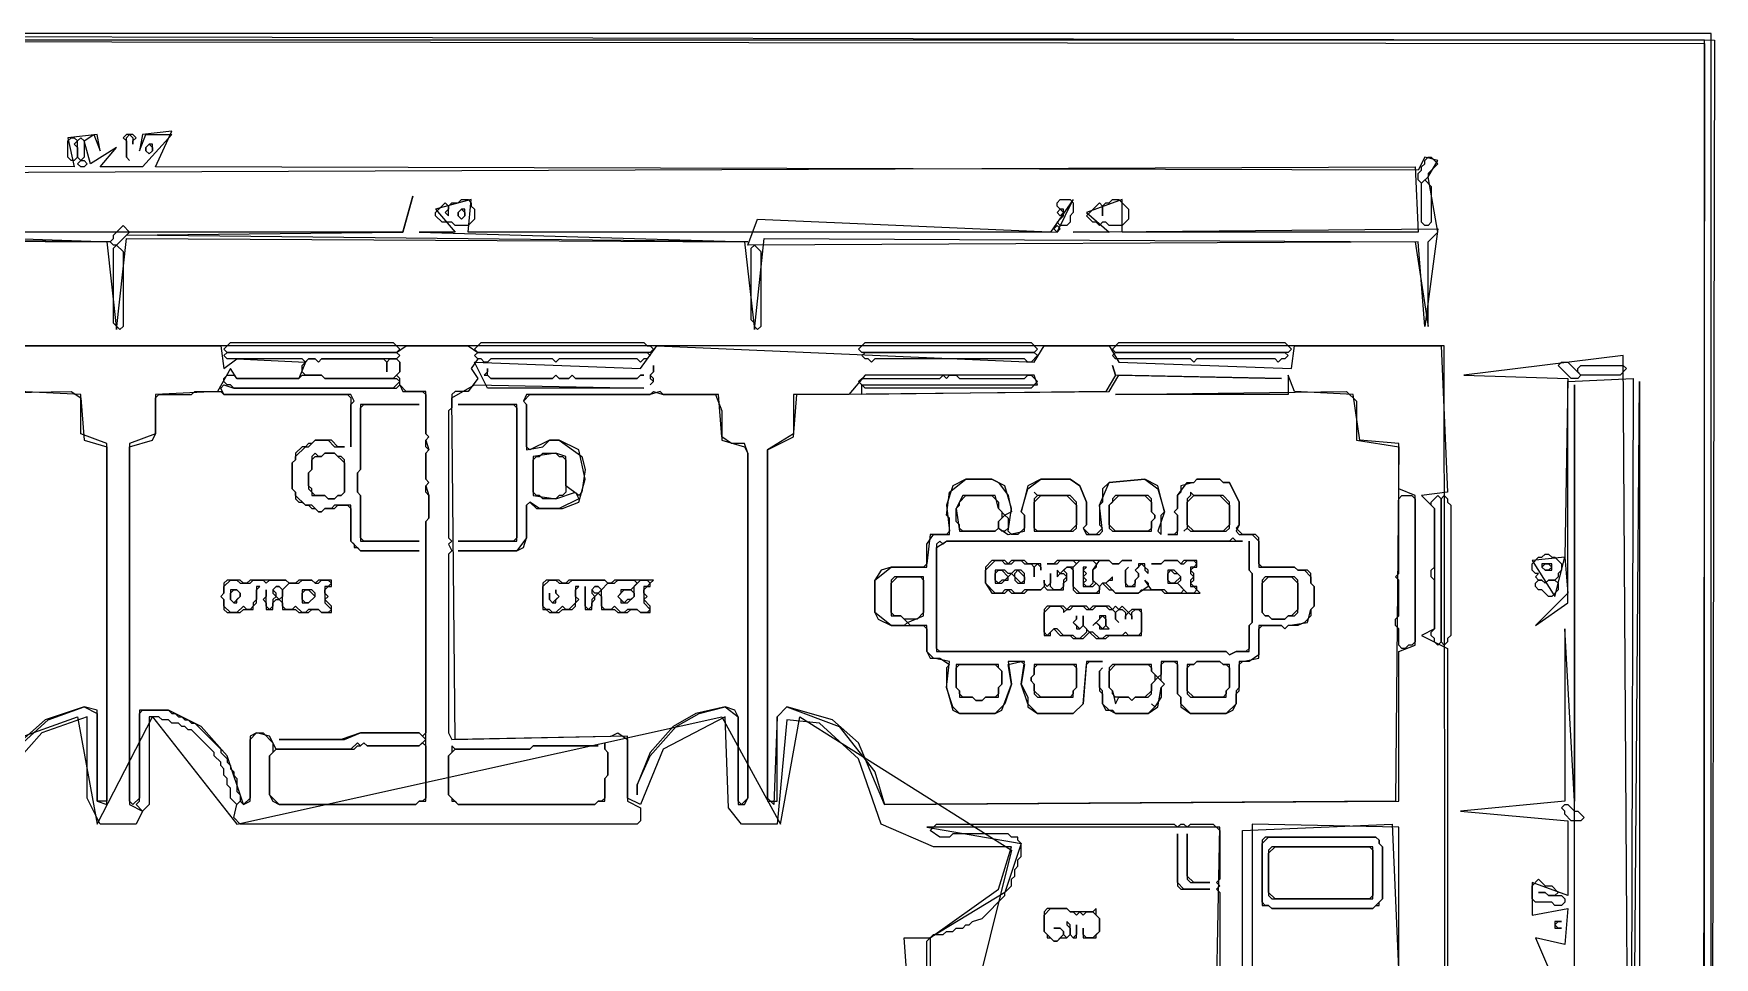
# Model space of a CAD drawing. Header units: millimetres. Extents: x 18 to 1005, y 22 to 1011.
# Drawn here: x 488 to 1005, y 727 to 1011 of the extents above; entities that cross this region are included whole.
import ezdxf

# ---------------------------------------------------------------- set-up
doc = ezdxf.new("R2010")
doc.units = ezdxf.units.MM

msp = doc.modelspace()

# ---------------------------------------------------------------- linework, layer by layer
for points in [[(20, 1011), (1005, 1009), (1003, 22), (18, 24)], [(19, 1011), (19, 22), (1004, 22), (1004, 1011)], [(23, 1009), (1002, 1008), (1001, 24), (21, 26)], [(22, 1009), (21, 25), (1002, 24), (1002, 1009)], [(500, 979), (501, 979), (502, 978), (501, 977), (502, 976), (502, 973), (501, 972), (500, 972), (499, 973), (499, 978)], [(503, 979), (504, 978), (504, 973), (503, 972), (502, 973), (502, 978)], [(519, 980), (517, 980), (516, 979), (517, 978), (517, 973), (518, 972), (517, 973), (517, 979), (518, 980), (519, 979), (519, 977), (519, 978), (520, 979)], [(523, 976), (524, 977), (525, 976), (525, 975), (524, 974), (523, 975)], [(525, 977), (524, 977), (523, 976), (523, 975), (524, 974), (525, 975)], [(502, 971), (503, 972), (504, 972), (505, 971), (504, 970), (503, 970)], [(918, 973), (920, 971), (917, 968), (917, 967), (915, 965), (914, 966), (914, 968), (915, 969), (915, 970), (916, 971), (916, 972), (917, 973)], [(916, 966), (918, 964), (918, 953), (917, 952), (916, 952), (915, 953), (915, 965)], [(624, 957), (624, 954), (622, 952), (618, 952), (617, 953), (614, 953), (612, 955), (612, 956), (615, 959), (616, 958), (616, 957), (615, 956), (616, 955), (616, 958), (617, 959), (619, 959), (620, 960), (622, 960), (623, 959), (623, 958)], [(619, 956), (620, 957), (621, 956), (621, 955), (620, 954), (619, 955)], [(621, 957), (620, 957), (619, 956), (619, 955), (620, 954), (621, 955)], [(804, 960), (807, 960), (808, 959), (808, 956), (807, 955), (807, 953), (806, 952), (804, 952), (803, 953), (805, 955), (805, 957), (804, 957), (803, 958), (803, 959)], [(803, 956), (804, 957), (805, 956), (804, 955)], [(812, 955), (816, 959), (817, 958), (817, 955), (817, 958), (818, 959), (819, 959), (820, 960), (822, 960), (825, 957), (825, 954), (823, 952), (819, 952), (818, 953), (817, 953), (816, 952), (815, 953), (814, 953)], [(516, 952), (518, 950), (514, 946), (513, 946), (512, 947), (513, 948), (513, 949)], [(802, 951), (803, 952), (804, 951), (803, 950)], [(514, 946), (516, 944), (516, 921), (515, 920), (513, 922), (513, 945)], [(710, 946), (712, 944), (712, 921), (711, 920), (710, 921), (710, 922), (709, 923), (709, 945)], [(547, 914), (549, 916), (599, 916), (601, 914), (600, 913), (548, 913)], [(603, 915), (622, 915), (625, 913), (624, 912), (625, 911), (623, 908), (625, 905), (622, 901), (618, 901), (617, 900), (617, 896), (616, 895), (616, 856), (617, 855), (616, 854), (617, 852), (616, 851), (616, 796), (617, 794), (666, 795), (668, 796), (671, 794), (671, 775), (675, 773), (675, 769), (674, 768), (552, 768), (550, 770), (551, 774), (552, 775), (553, 774), (555, 775), (555, 794), (557, 796), (559, 796), (562, 793), (562, 790), (561, 789), (561, 777), (562, 775), (564, 774), (606, 774), (607, 775), (609, 775), (609, 861), (610, 862), (610, 869), (609, 870), (609, 872), (610, 873), (609, 874), (609, 882), (610, 883), (609, 884), (609, 886), (610, 887), (609, 888), (609, 901), (603, 901), (601, 903), (601, 905), (600, 906), (601, 907), (601, 910), (600, 911), (601, 912), (600, 913)], [(624, 914), (626, 916), (676, 916), (677, 915), (678, 915), (679, 914), (678, 913), (625, 913)], [(742, 914), (744, 916), (795, 916), (797, 914), (796, 913), (743, 913)], [(820, 914), (822, 916), (873, 916), (875, 914), (874, 913), (821, 913)], [(547, 912), (548, 913), (600, 913), (601, 912), (600, 911), (577, 911), (576, 910), (575, 911), (573, 911), (572, 910), (571, 911), (548, 911)], [(571, 909), (573, 911), (575, 911), (576, 910), (577, 911), (596, 911), (597, 910), (597, 907), (597, 910), (598, 911), (600, 911), (601, 910), (601, 907), (599, 905), (578, 905), (577, 906), (572, 906), (571, 907)], [(624, 912), (625, 913), (677, 913), (678, 912), (677, 911), (676, 911), (675, 910), (674, 911), (650, 911), (649, 910), (648, 911), (629, 911), (628, 910), (627, 910), (626, 911), (625, 911)], [(743, 912), (744, 913), (796, 913), (797, 912), (795, 910), (794, 910), (793, 911), (747, 911), (746, 910), (745, 911), (744, 911)], [(820, 912), (821, 913), (873, 913), (874, 912), (873, 911), (872, 911), (871, 910), (870, 911), (846, 911), (845, 910), (844, 911), (821, 911)], [(957, 909), (958, 910), (960, 910), (964, 906), (963, 905), (961, 905)], [(547, 905), (548, 906), (550, 906), (551, 905), (570, 905), (571, 906), (577, 906), (578, 905), (600, 905), (601, 904), (599, 902), (550, 902), (549, 903), (548, 903), (547, 904)], [(627, 906), (628, 906), (629, 905), (648, 905), (649, 906), (650, 905), (653, 905), (654, 906), (655, 905), (674, 905), (675, 906), (676, 906), (675, 906), (674, 905), (655, 905), (654, 906), (653, 905), (650, 905), (649, 906), (648, 905), (629, 905), (628, 906), (628, 908), (628, 907)], [(679, 909), (679, 907), (678, 906), (678, 905), (679, 904), (678, 903), (679, 904), (679, 905), (678, 906), (679, 907)], [(908, 885), (896, 886), (894, 900), (876, 901), (874, 906), (874, 900), (821, 900), (892, 901), (895, 898), (895, 886), (908, 884), (907, 775), (750, 774), (742, 793), (734, 800), (720, 804), (717, 801), (716, 774), (714, 776), (714, 883), (722, 887), (723, 900), (819, 901), (822, 906), (872, 905), (821, 906), (820, 909), (821, 906), (818, 901), (743, 900), (743, 903), (797, 903), (796, 906), (744, 906), (739, 900), (722, 900), (722, 888), (714, 883), (714, 775), (717, 775), (717, 801), (720, 804), (736, 798), (747, 784), (750, 774), (908, 775), (908, 821), (913, 823), (913, 869), (908, 871)], [(742, 904), (743, 905), (767, 905), (768, 906), (769, 905), (770, 906), (772, 906), (773, 905), (793, 905), (794, 906), (795, 906), (797, 904), (795, 902), (744, 902)], [(963, 907), (963, 908), (964, 909), (977, 909), (978, 908), (976, 906), (964, 906)], [(608, 901), (609, 900), (609, 888), (610, 887), (609, 886), (610, 883), (609, 882), (609, 874), (610, 873), (609, 872), (610, 869), (610, 862), (609, 861), (609, 796), (608, 795), (607, 796), (589, 796), (583, 794), (564, 794), (584, 794), (589, 796), (607, 796), (609, 794), (607, 792), (591, 792), (590, 793), (589, 792), (588, 793), (586, 791), (563, 791), (561, 795), (557, 796), (555, 795), (555, 776), (553, 774), (548, 789), (540, 798), (530, 803), (521, 803), (521, 776), (519, 774), (518, 775), (518, 884), (525, 886), (526, 888), (526, 899), (527, 900), (537, 900), (538, 901), (546, 901), (547, 900), (585, 900), (586, 899), (586, 884), (586, 897), (587, 898), (586, 900), (547, 900), (546, 902), (547, 903), (550, 902), (600, 902), (601, 903), (602, 901)], [(640, 900), (639, 898), (640, 897), (640, 883), (645, 884), (647, 886), (650, 886), (657, 881), (658, 877), (657, 870), (656, 869), (652, 872), (652, 881), (649, 882), (642, 881), (642, 869), (649, 868), (655, 870), (656, 868), (650, 865), (644, 865), (641, 867), (640, 866), (640, 856), (637, 852), (619, 852), (637, 852), (639, 853), (640, 856), (640, 866), (641, 867), (643, 865), (651, 865), (656, 867), (658, 874), (656, 883), (650, 886), (647, 886), (641, 883), (640, 884), (640, 897), (639, 898), (641, 900), (678, 900), (679, 901), (682, 900), (698, 900), (700, 895), (700, 886), (707, 884), (708, 882), (708, 776), (706, 774), (705, 775), (705, 801), (704, 803), (701, 804), (692, 802), (685, 798), (678, 790), (674, 780), (674, 777), (674, 780), (678, 789), (686, 798), (693, 802), (701, 804), (705, 801), (705, 774), (707, 774), (708, 776), (708, 882), (707, 885), (703, 885), (700, 887), (699, 900), (682, 900), (681, 901), (678, 900)], [(589, 897), (589, 877), (588, 876), (588, 870), (589, 869), (589, 855), (607, 855), (590, 855), (589, 856), (589, 869), (588, 870), (588, 876), (589, 877), (589, 896), (590, 897), (607, 897)], [(619, 897), (636, 897), (637, 896), (637, 856), (636, 855), (619, 855), (637, 855), (637, 897)], [(569, 882), (569, 880), (568, 879), (568, 871), (569, 870), (569, 868), (570, 867), (571, 867), (572, 866), (573, 866), (574, 865), (575, 865), (576, 864), (577, 864), (578, 865), (581, 865), (582, 866), (585, 866), (586, 865), (586, 855), (587, 854), (587, 853), (588, 853), (589, 852), (607, 852), (589, 852), (586, 855), (586, 866), (581, 866), (580, 865), (578, 865), (577, 864), (576, 864), (574, 866), (572, 866), (569, 869), (569, 870), (568, 871), (568, 879), (569, 880), (569, 881), (572, 884), (573, 884), (575, 886), (579, 886), (581, 884), (584, 884), (582, 884), (580, 886), (575, 886), (574, 885), (573, 885), (572, 884), (571, 884)], [(575, 881), (577, 881), (578, 882), (581, 882), (584, 879), (584, 870), (583, 869), (582, 869), (581, 868), (579, 868), (578, 869), (575, 869), (574, 870), (574, 871), (573, 872), (573, 876), (574, 877), (574, 880)], [(575, 882), (574, 881), (574, 877), (573, 876), (573, 871), (574, 870), (574, 869), (578, 869), (579, 868), (581, 868), (582, 869), (583, 869), (584, 870), (584, 880), (583, 881), (582, 881), (581, 882), (578, 882), (577, 881), (576, 881)], [(645, 882), (649, 882), (650, 881), (651, 881), (652, 880), (652, 870), (651, 869), (650, 869), (649, 868), (645, 868), (644, 869), (643, 869), (642, 870), (642, 880), (643, 881), (644, 881)], [(775, 874), (783, 874), (785, 873), (788, 869), (789, 864), (787, 863), (785, 865), (784, 869), (774, 869), (772, 865), (773, 858), (784, 858), (785, 859), (788, 857), (793, 858), (793, 863), (792, 864), (794, 871), (798, 874), (807, 874), (810, 872), (812, 867), (812, 860), (811, 859), (812, 857), (816, 857), (817, 858), (816, 866), (819, 873), (830, 874), (834, 871), (836, 864), (834, 858), (835, 857), (835, 863), (836, 864), (834, 872), (830, 874), (819, 873), (817, 871), (817, 867), (816, 866), (816, 860), (817, 859), (815, 857), (813, 857), (811, 859), (812, 860), (812, 867), (810, 872), (807, 874), (798, 874), (794, 872), (792, 864), (793, 863), (793, 859), (791, 857), (789, 857), (788, 858), (789, 865), (787, 872), (783, 874), (775, 874), (771, 872), (769, 866), (770, 858), (769, 857), (764, 857), (763, 848), (762, 847), (752, 847), (749, 846), (747, 843), (747, 833), (748, 831), (752, 829), (762, 829), (763, 828), (763, 821), (764, 819), (767, 819), (770, 817), (769, 816), (769, 810), (771, 803), (773, 802), (784, 802), (786, 803), (789, 811), (788, 817), (792, 818), (793, 817), (792, 811), (794, 807), (794, 804), (797, 802), (808, 802), (811, 805), (812, 817), (813, 818), (817, 818), (812, 818), (811, 805), (808, 802), (797, 802), (794, 805), (792, 811), (793, 818), (788, 818), (789, 811), (787, 805), (784, 802), (773, 802), (771, 804), (769, 810), (770, 818), (765, 819), (763, 821), (763, 829), (758, 829), (757, 830), (762, 832), (762, 844), (753, 844), (752, 843), (752, 832), (755, 832), (757, 830), (756, 829), (752, 829), (747, 833), (747, 843), (752, 847), (763, 847), (763, 854), (765, 857), (770, 857), (770, 862), (769, 863), (770, 870)], [(856, 873), (854, 873), (853, 874), (846, 874), (845, 873), (841, 872), (841, 870), (840, 869), (840, 865), (839, 864), (840, 863), (840, 858), (839, 857), (837, 857), (840, 857), (840, 863), (839, 864), (840, 865), (840, 869), (843, 873), (845, 873), (846, 874), (853, 874), (854, 873), (856, 873), (859, 867), (859, 860), (858, 858), (859, 857), (863, 857), (865, 855), (865, 847), (876, 847), (877, 846), (879, 846), (881, 844), (881, 842), (882, 841), (882, 835), (881, 834), (881, 832), (879, 830), (877, 829), (874, 829), (873, 828), (872, 829), (865, 829), (865, 820), (862, 818), (859, 818), (859, 810), (858, 809), (858, 805), (855, 802), (844, 802), (841, 805), (841, 807), (840, 808), (840, 818), (835, 818), (835, 814), (834, 813), (832, 815), (832, 817), (820, 817), (819, 816), (819, 810), (820, 809), (821, 805), (822, 807), (825, 807), (826, 806), (827, 807), (831, 807), (832, 808), (832, 811), (834, 813), (836, 811), (835, 810), (835, 807), (833, 804), (832, 805), (833, 804), (831, 802), (821, 802), (819, 803), (817, 805), (817, 809), (816, 810), (816, 815), (817, 816), (816, 815), (816, 809), (817, 808), (817, 805), (818, 803), (820, 803), (821, 802), (831, 802), (834, 804), (835, 810), (836, 811), (835, 812), (835, 817), (836, 818), (839, 818), (840, 817), (840, 808), (841, 807), (841, 804), (844, 802), (855, 802), (857, 803), (858, 805), (858, 808), (859, 809), (859, 817), (860, 818), (865, 819), (865, 828), (866, 829), (872, 829), (873, 828), (874, 829), (880, 830), (881, 834), (882, 835), (882, 841), (881, 842), (881, 845), (880, 846), (877, 846), (876, 847), (866, 847), (865, 848), (865, 856), (864, 857), (860, 857), (858, 859), (859, 860), (859, 867)], [(773, 867), (775, 869), (783, 869), (785, 867), (785, 865), (786, 864), (786, 862), (785, 861), (785, 859), (784, 858), (774, 858), (773, 859), (773, 860), (772, 861), (772, 865), (773, 866)], [(796, 870), (797, 869), (796, 868), (796, 858), (808, 858), (809, 859), (809, 867), (807, 869), (797, 869)], [(796, 867), (798, 869), (806, 869), (809, 866), (809, 860), (807, 858), (797, 858), (796, 859)], [(819, 866), (822, 869), (830, 869), (832, 867), (832, 864), (833, 863), (833, 862), (832, 861), (832, 859), (831, 858), (821, 858), (819, 860)], [(820, 868), (820, 867), (819, 866), (819, 859), (820, 858), (832, 858), (832, 861), (833, 862), (833, 863), (832, 864), (832, 868), (831, 869), (821, 869)], [(844, 870), (844, 869), (843, 868), (843, 859), (842, 858), (843, 859), (844, 858), (855, 858), (856, 859), (856, 867), (854, 869), (845, 869)], [(843, 867), (845, 869), (853, 869), (856, 866), (856, 860), (854, 858), (845, 858), (843, 860)], [(912, 869), (913, 868), (913, 824), (912, 823), (911, 823), (910, 822), (909, 822), (908, 823), (908, 828), (907, 829), (907, 831), (908, 832), (908, 843), (907, 844), (908, 845), (908, 868), (909, 869)], [(920, 869), (921, 868), (921, 824), (920, 823), (919, 824), (919, 825), (918, 826), (918, 827), (919, 828), (919, 843), (918, 844), (918, 846), (919, 847), (919, 865), (918, 866), (918, 867)], [(922, 869), (923, 868), (923, 867), (924, 866), (924, 826), (923, 825), (923, 824), (922, 823), (921, 824), (921, 868)], [(787, 863), (788, 862), (788, 859), (787, 858), (786, 858), (785, 859), (785, 861)], [(862, 855), (862, 846), (863, 845), (863, 830), (862, 829), (862, 822), (861, 821), (858, 821), (856, 820), (855, 821), (767, 821), (766, 822), (766, 853), (769, 855), (860, 855), (858, 855), (857, 856), (856, 855), (769, 855), (768, 854), (767, 855), (766, 854), (766, 821), (855, 821), (856, 820), (858, 821), (862, 821), (862, 829), (863, 830), (863, 845), (862, 846)], [(781, 847), (781, 842), (783, 839), (787, 839), (788, 840), (789, 839), (793, 839), (794, 840), (798, 840), (799, 841), (800, 840), (805, 840), (805, 842), (806, 843), (806, 845), (805, 846), (806, 847), (807, 847), (808, 846), (808, 840), (809, 839), (816, 839), (816, 841), (817, 842), (819, 840), (820, 840), (821, 839), (828, 839), (829, 840), (835, 840), (836, 839), (847, 839), (846, 840), (846, 841), (845, 841), (844, 842), (845, 843), (845, 845), (844, 846), (845, 847), (846, 847), (846, 849), (842, 849), (841, 848), (840, 849), (836, 849), (835, 848), (832, 848), (835, 848), (836, 849), (840, 849), (841, 848), (842, 848), (843, 849), (845, 849), (846, 848), (845, 847), (844, 847), (844, 845), (845, 844), (844, 843), (844, 841), (845, 841), (846, 840), (845, 839), (843, 839), (840, 842), (841, 843), (841, 844), (839, 846), (837, 846), (837, 842), (840, 842), (842, 840), (841, 839), (837, 839), (836, 840), (832, 840), (830, 843), (831, 842), (831, 841), (828, 839), (821, 839), (818, 842), (819, 843), (820, 843), (820, 844), (818, 842), (817, 842), (816, 841), (814, 843), (814, 846), (816, 849), (819, 849), (820, 848), (822, 848), (823, 849), (826, 849), (823, 849), (822, 848), (820, 848), (819, 849), (803, 849), (802, 848), (800, 848), (803, 848), (804, 849), (808, 849), (809, 848), (808, 847), (806, 847), (804, 845), (803, 846), (803, 844), (804, 845), (805, 845), (806, 844), (805, 843), (805, 841), (804, 840), (802, 840), (801, 841), (801, 845), (801, 842), (800, 841), (799, 842), (799, 843), (799, 841), (798, 840), (793, 840), (792, 839), (790, 839), (789, 840), (787, 840), (786, 839), (784, 839), (781, 842), (781, 846), (784, 849), (786, 849), (787, 848), (789, 848), (790, 849), (792, 849), (793, 848), (795, 848), (796, 847), (796, 844), (796, 847), (797, 848), (798, 847), (798, 846), (798, 848), (794, 848), (793, 849), (789, 849), (788, 848), (787, 849), (783, 849)], [(810, 849), (814, 849), (815, 848), (815, 847), (814, 846), (814, 842), (813, 841), (812, 841), (811, 842), (812, 843), (811, 844), (812, 845), (811, 846), (812, 847), (811, 847), (811, 841), (814, 841), (815, 842), (816, 841), (816, 840), (815, 839), (810, 839), (808, 841), (808, 847)], [(830, 848), (828, 848), (828, 847), (827, 846), (828, 845), (828, 844), (827, 843), (827, 842), (826, 841), (825, 841), (824, 842), (824, 846), (825, 847), (824, 846), (824, 841), (827, 841), (827, 843), (828, 844), (828, 845), (827, 846), (829, 848), (830, 847), (830, 846), (831, 845), (831, 846), (830, 847)], [(949, 848), (951, 850), (952, 850), (953, 851), (954, 851), (955, 850), (956, 850), (958, 848), (958, 846), (957, 845), (957, 844), (956, 843), (954, 843), (953, 842), (952, 843), (951, 843), (950, 844), (951, 845), (950, 845), (949, 846)], [(952, 847), (953, 848), (954, 848), (955, 847), (954, 846), (953, 846)], [(952, 848), (952, 847), (953, 846), (955, 846), (955, 848)], [(546, 838), (547, 837), (547, 834), (548, 833), (552, 833), (553, 834), (556, 834), (556, 835), (557, 836), (557, 840), (558, 841), (557, 841), (557, 837), (556, 836), (556, 835), (555, 834), (554, 834), (553, 835), (551, 833), (549, 833), (547, 835), (547, 837), (546, 838), (547, 839), (547, 841), (549, 843), (551, 843), (552, 842), (555, 842), (556, 843), (559, 843), (560, 842), (561, 843), (566, 843), (567, 842), (565, 840), (564, 841), (563, 841), (562, 840), (562, 839), (563, 838), (562, 837), (562, 835), (561, 834), (560, 835), (560, 840), (560, 838), (559, 837), (560, 836), (560, 834), (562, 834), (562, 836), (563, 837), (564, 837), (565, 836), (565, 834), (569, 834), (570, 833), (573, 833), (574, 834), (576, 834), (577, 833), (580, 833), (580, 835), (578, 837), (579, 838), (578, 839), (578, 840), (579, 841), (580, 841), (580, 843), (576, 843), (575, 842), (574, 843), (570, 843), (569, 842), (567, 842), (566, 843), (555, 843), (554, 842), (553, 842), (552, 843), (548, 843), (547, 842), (547, 839)], [(565, 840), (567, 842), (570, 842), (571, 843), (574, 843), (575, 842), (576, 842), (577, 843), (579, 843), (580, 842), (579, 841), (578, 841), (578, 836), (580, 834), (579, 833), (577, 833), (576, 834), (573, 834), (572, 833), (571, 833), (569, 835), (568, 834), (566, 834), (565, 835)], [(645, 842), (645, 834), (646, 834), (647, 833), (650, 833), (651, 834), (654, 834), (655, 835), (655, 836), (656, 837), (655, 838), (655, 840), (656, 841), (655, 841), (655, 836), (653, 834), (652, 834), (651, 835), (649, 833), (648, 833), (647, 834), (646, 834), (645, 835), (645, 841), (647, 843), (649, 843), (650, 842), (653, 842), (654, 843), (664, 843), (665, 842), (663, 840), (662, 841), (661, 841), (660, 840), (660, 839), (661, 838), (660, 837), (660, 835), (659, 834), (658, 835), (658, 841), (658, 834), (660, 834), (660, 836), (661, 837), (661, 838), (662, 839), (663, 838), (663, 834), (667, 834), (668, 833), (671, 833), (672, 834), (674, 834), (675, 833), (678, 833), (678, 835), (676, 837), (677, 838), (676, 839), (676, 840), (677, 841), (678, 841), (678, 842), (679, 843), (667, 843), (666, 842), (665, 842), (664, 843), (653, 843), (652, 842), (651, 842), (650, 843), (646, 843)], [(663, 840), (665, 842), (667, 842), (668, 843), (673, 843), (674, 842), (672, 840), (669, 840), (669, 839), (668, 838), (669, 837), (669, 836), (671, 836), (673, 838), (673, 841), (675, 843), (677, 843), (678, 842), (677, 841), (676, 841), (676, 836), (678, 834), (677, 833), (675, 833), (674, 834), (671, 834), (670, 833), (669, 833), (667, 835), (666, 834), (664, 834), (663, 835)], [(754, 844), (761, 844), (762, 843), (762, 833), (760, 831), (756, 831), (755, 832), (753, 832), (752, 833), (752, 842)], [(784, 843), (784, 845), (785, 846), (786, 846), (788, 844), (787, 843), (786, 843), (785, 842)], [(784, 846), (784, 842), (786, 842), (787, 843), (788, 843), (788, 844), (789, 845), (790, 844), (790, 843), (791, 842), (793, 842), (793, 845), (792, 846), (790, 846), (789, 845), (788, 845), (787, 846)], [(790, 845), (791, 846), (793, 844), (793, 843), (792, 842), (790, 844)], [(837, 843), (837, 845), (838, 846), (839, 845), (840, 845), (841, 844), (839, 842), (838, 842)], [(868, 844), (875, 844), (877, 842), (877, 834), (875, 832), (874, 832), (873, 831), (869, 831), (868, 832), (867, 832), (866, 833), (866, 842)], [(867, 844), (866, 843), (866, 833), (867, 832), (868, 832), (869, 831), (873, 831), (874, 832), (876, 832), (877, 833), (877, 843), (876, 844)], [(950, 842), (951, 843), (952, 843), (953, 842), (954, 843), (956, 843), (957, 842), (957, 840), (955, 838), (954, 838), (952, 840), (951, 840), (950, 841)], [(549, 837), (549, 839), (550, 840), (551, 840), (552, 839), (552, 838), (550, 836)], [(549, 840), (549, 837), (550, 836), (551, 836), (551, 837), (552, 838), (552, 839), (551, 840)], [(562, 840), (563, 841), (564, 841), (565, 840), (565, 838), (564, 837), (563, 838), (563, 839)], [(571, 837), (571, 839), (572, 840), (573, 840), (575, 838), (573, 836), (572, 836)], [(571, 840), (571, 836), (573, 836), (575, 838), (575, 839), (574, 840)], [(649, 840), (649, 839), (650, 838), (648, 836), (647, 837), (647, 839), (647, 837), (648, 836), (649, 836), (649, 837), (650, 838), (649, 839)], [(660, 840), (661, 841), (662, 841), (663, 840), (662, 839), (661, 839)], [(672, 840), (673, 839), (673, 838), (672, 837), (671, 837), (670, 836), (668, 838), (670, 840)], [(799, 833), (801, 835), (804, 835), (805, 834), (805, 833), (806, 834), (807, 834), (808, 835), (811, 835), (812, 834), (814, 834), (815, 835), (818, 835), (819, 834), (820, 834), (821, 833), (821, 831), (822, 830), (821, 831), (821, 833), (822, 834), (823, 834), (824, 833), (824, 831), (824, 832), (825, 833), (826, 832), (826, 831), (826, 833), (827, 834), (828, 834), (829, 833), (829, 827), (828, 826), (825, 826), (824, 827), (823, 826), (818, 826), (817, 825), (816, 825), (814, 827), (813, 827), (811, 829), (811, 832), (811, 829), (810, 828), (808, 830), (809, 831), (809, 832), (809, 831), (808, 830), (809, 829), (809, 828), (810, 828), (811, 829), (812, 828), (812, 827), (810, 825), (809, 825), (808, 826), (805, 826), (803, 828), (802, 828), (800, 826), (799, 827)], [(799, 834), (799, 826), (801, 826), (801, 827), (802, 828), (804, 826), (807, 826), (808, 825), (811, 825), (813, 827), (815, 825), (818, 825), (819, 826), (829, 826), (829, 834), (826, 834), (825, 833), (823, 835), (822, 834), (821, 835), (820, 834), (819, 835), (814, 835), (813, 834), (812, 835), (807, 835), (806, 834), (805, 835), (800, 835)], [(814, 829), (815, 830), (816, 829), (816, 828), (819, 828), (818, 829), (818, 832), (816, 832), (816, 831)], [(817, 832), (818, 831), (818, 829), (817, 828), (815, 830)], [(772, 816), (773, 817), (784, 817), (786, 815), (786, 811), (785, 810), (785, 808), (784, 807), (781, 807), (780, 806), (778, 806), (777, 807), (774, 807), (773, 808), (773, 809), (772, 810)], [(772, 817), (772, 810), (773, 809), (773, 807), (777, 807), (778, 806), (780, 806), (781, 807), (785, 807), (785, 810), (786, 811), (786, 815), (785, 816), (785, 817)], [(796, 816), (797, 817), (808, 817), (809, 816), (809, 810), (808, 809), (808, 808), (807, 807), (798, 807), (796, 809), (796, 811), (795, 812), (795, 813), (796, 814)], [(796, 817), (796, 814), (795, 813), (795, 812), (796, 811), (796, 808), (797, 807), (808, 807), (808, 809), (809, 810), (809, 817)], [(819, 815), (821, 817), (831, 817), (832, 816), (832, 815), (833, 814), (833, 812), (832, 811), (832, 809), (830, 807), (827, 807), (826, 806), (825, 807), (821, 807), (820, 808), (820, 809), (819, 810)], [(843, 816), (844, 817), (845, 817), (846, 818), (853, 818), (854, 817), (855, 817), (856, 816), (856, 810), (855, 809), (855, 808), (854, 807), (845, 807), (843, 809)], [(843, 817), (843, 808), (844, 807), (855, 807), (855, 809), (856, 810), (856, 817), (854, 817), (853, 818), (846, 818), (845, 817)], [(521, 802), (522, 803), (530, 803), (531, 802), (532, 802), (533, 801), (534, 801), (535, 800), (536, 800), (537, 799), (538, 799), (546, 791), (546, 790), (548, 788), (548, 787), (549, 786), (549, 785), (550, 784), (550, 783), (551, 782), (551, 778), (552, 777), (552, 775), (551, 774), (549, 776), (549, 779), (548, 780), (548, 782), (547, 783), (547, 785), (546, 786), (546, 787), (544, 789), (544, 790), (537, 797), (536, 797), (535, 798), (534, 798), (533, 799), (531, 799), (530, 800), (528, 800), (527, 801), (524, 801), (524, 774), (522, 772), (520, 774), (521, 775)], [(609, 792), (609, 776), (608, 775), (607, 775), (606, 774), (564, 774), (561, 777), (561, 789), (563, 791), (587, 791), (588, 792), (589, 792), (590, 793), (591, 792), (607, 792), (608, 793)], [(665, 790), (664, 791), (664, 793), (664, 791), (665, 790), (665, 783), (664, 782), (664, 776), (663, 775), (662, 775), (661, 774), (619, 774), (616, 777), (616, 789), (618, 791), (641, 791), (642, 792), (662, 792), (642, 792), (641, 791), (618, 791), (617, 792), (617, 790), (616, 789), (616, 777), (617, 776), (617, 775), (618, 775), (619, 774), (661, 774), (662, 775), (664, 775), (664, 782), (665, 783)], [(958, 773), (959, 774), (960, 774), (962, 772), (963, 772), (965, 770), (964, 769), (961, 769), (959, 771), (959, 772)], [(840, 765), (840, 749), (841, 748), (850, 748), (842, 748), (840, 750)], [(843, 765), (843, 751), (844, 750), (850, 750), (845, 750), (843, 752)], [(866, 762), (868, 764), (901, 764), (902, 763), (902, 762), (903, 761), (903, 745), (900, 742), (869, 742), (868, 743), (867, 743), (866, 744)], [(866, 763), (866, 743), (868, 743), (869, 742), (900, 742), (901, 743), (902, 743), (902, 744), (903, 745), (903, 761), (902, 762), (902, 763), (901, 764), (867, 764)], [(868, 759), (870, 761), (899, 761), (900, 760), (900, 746), (899, 745), (870, 745), (868, 747)], [(868, 760), (868, 746), (869, 745), (900, 745), (900, 761), (869, 761)], [(949, 749), (951, 751), (953, 749), (955, 749), (957, 747), (956, 746), (954, 746), (953, 747), (951, 747), (953, 747), (954, 746), (958, 746), (959, 745), (959, 744), (958, 743), (956, 743), (955, 744), (950, 744), (949, 745)], [(799, 741), (799, 735), (800, 734), (800, 733), (801, 733), (802, 732), (803, 732), (804, 733), (806, 733), (807, 734), (808, 733), (809, 733), (809, 737), (809, 734), (808, 733), (807, 734), (807, 737), (806, 738), (806, 737), (807, 736), (807, 734), (806, 733), (805, 734), (805, 735), (804, 736), (802, 736), (804, 736), (805, 735), (805, 734), (803, 732), (802, 732), (799, 735), (799, 740), (801, 742), (806, 742), (807, 741), (808, 741), (809, 740), (810, 741), (811, 740), (812, 741), (814, 741), (816, 739), (816, 735), (814, 733), (812, 733), (811, 734), (811, 736), (811, 733), (815, 733), (815, 734), (816, 735), (816, 739), (815, 740), (815, 742), (814, 741), (807, 741), (806, 742), (800, 742)], [(956, 738), (956, 736), (958, 736), (957, 736), (956, 737), (957, 738), (958, 738)]]:
    msp.add_lwpolyline(points, close=True)
for points in [[(321, 948), (511, 947), (514, 920), (517, 948), (707, 947), (710, 920), (713, 948), (913, 947), (917, 921), (917, 947), (920, 950), (917, 967), (920, 972), (916, 973), (914, 969), (526, 970), (531, 981), (522, 980), (521, 975), (523, 980), (531, 980), (522, 970), (509, 970), (514, 976), (506, 971), (504, 978), (507, 980), (509, 975), (508, 980), (499, 979), (501, 970), (114, 971)], [(114, 967), (913, 970), (914, 950), (823, 950), (823, 960), (812, 956), (819, 950), (808, 950), (920, 951), (916, 921), (914, 947), (708, 946), (711, 954), (803, 950), (808, 960), (801, 950), (622, 950), (623, 960), (612, 957), (618, 950), (607, 950), (708, 947), (517, 949), (602, 950), (605, 961), (602, 950), (426, 950), (512, 947), (225, 950)], [(923, 130), (922, 915), (107, 915), (109, 825), (108, 915), (482, 909), (420, 899), (420, 796), (477, 768), (409, 770), (404, 906), (322, 883), (322, 795), (379, 768), (312, 769), (307, 900), (121, 883), (107, 737), (106, 868), (108, 275)], [(484, 915), (546, 915), (547, 908), (551, 911), (572, 910), (570, 905), (551, 905), (549, 908), (545, 901), (526, 900), (526, 888), (518, 885), (518, 774), (522, 772), (520, 768), (509, 768), (505, 776), (505, 801), (491, 796), (483, 787)], [(852, 715), (853, 767), (763, 767), (792, 762), (787, 747), (764, 733), (785, 748), (789, 761), (765, 761), (749, 768), (742, 788), (730, 799), (720, 800), (717, 768), (706, 768), (702, 773), (701, 801), (682, 791), (675, 774), (671, 776), (671, 795), (618, 794), (617, 899), (624, 903), (676, 902), (628, 902), (624, 910), (675, 908), (680, 915), (796, 910), (799, 915), (819, 915), (822, 910), (875, 908), (876, 915), (921, 915), (923, 870), (915, 869), (919, 865), (919, 828), (915, 826), (923, 822), (923, 685)], [(982, 137), (977, 912), (928, 906), (960, 905), (959, 850), (949, 849), (956, 838), (959, 850), (960, 839), (950, 829), (960, 836), (960, 904), (980, 905), (979, 527), (982, 904), (982, 145), (979, 501), (979, 144)], [(445, 900), (500, 901), (503, 899), (504, 886), (511, 884), (511, 775), (508, 775), (508, 803), (504, 804), (492, 800), (483, 792)], [(483, 791), (493, 800), (504, 804), (508, 802), (508, 775), (511, 774), (511, 885), (503, 888), (503, 900), (484, 901)], [(962, 144), (962, 903), (962, 775), (959, 828), (959, 775), (927, 772), (960, 769), (960, 746), (949, 750), (949, 740), (960, 742), (959, 731), (950, 733), (959, 712)], [(410, 768), (502, 801), (508, 768), (525, 801), (551, 768), (700, 801), (718, 768), (724, 801), (789, 760), (756, 627)], [(763, 717), (763, 732), (765, 734), (768, 734), (769, 735), (771, 735), (772, 736), (774, 736), (775, 737), (776, 737), (777, 738), (780, 739), (787, 746), (787, 747), (789, 749), (789, 751), (790, 752), (790, 754), (791, 755), (791, 757), (792, 758), (792, 762), (791, 763), (791, 764), (789, 764), (788, 765), (771, 765), (770, 764), (767, 764), (764, 766), (766, 768), (839, 768), (840, 767), (841, 768), (842, 768), (843, 767), (844, 768), (851, 768), (853, 766), (853, 751), (852, 750), (853, 749), (852, 748), (853, 747), (853, 717)], [(860, 717), (860, 766), (906, 768), (908, 721)], [(908, 720), (908, 767), (863, 768), (863, 709)], [(758, 706), (756, 733), (764, 733), (764, 715)]]:
    msp.add_lwpolyline(points)

doc.saveas('drawing.dxf')
